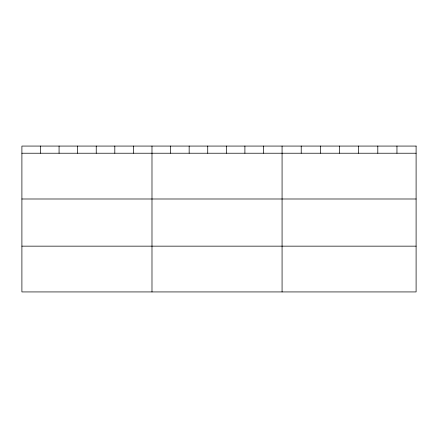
<?xml version="1.0" encoding="UTF-8"?>
<svg xmlns="http://www.w3.org/2000/svg" width="438" height="438" viewBox="0 0 438 438"><rect width="100%" height="100%" fill="white"/><g stroke="black" fill="none" stroke-linecap="round" stroke-linejoin="round"><path stroke-width="0.66" d="M21.9 153.223L416.1 153.223M21.9 198.994L416.1 198.994M21.9 246.156L416.1 246.156M396.954 146.068L396.954 153.223M377.808 146.068L377.808 153.223M358.662 146.068L358.662 153.223M339.51 146.068L339.51 153.223M320.364 146.068L320.364 153.223M301.218 146.068L301.218 153.223M282.072 146.068L282.072 291.932M263.49 146.068L263.49 153.223M244.902 146.068L244.902 153.223M226.32 146.068L226.32 153.223M207.738 146.068L207.738 153.223M189.156 146.068L189.156 153.223M170.568 146.068L170.568 153.223M151.986 146.068L151.986 291.932M133.404 146.068L133.404 153.223M114.816 146.068L114.816 153.223M96.234 146.068L96.234 153.223M77.652 146.068L77.652 153.223M59.07 146.068L59.07 153.223M40.482 146.068L40.482 153.223M416.1 146.068L21.9 146.068L21.9 291.932L416.1 291.932L416.1 146.068"/></g></svg>
